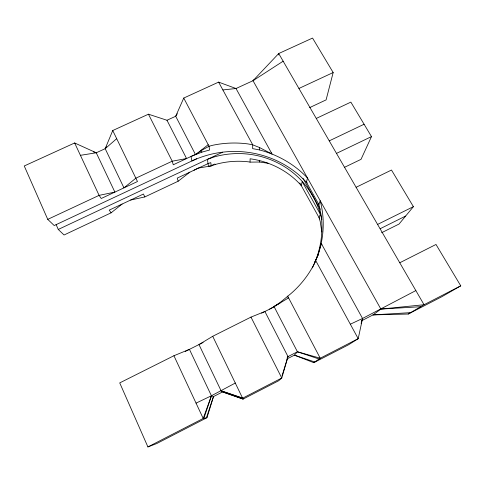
<?xml version="1.0" encoding="UTF-8"?>
<svg xmlns="http://www.w3.org/2000/svg" width="485" height="485" viewBox="0 0 485 485"><rect width="100%" height="100%" fill="white"/><g stroke="black" fill="none" stroke-linecap="round" stroke-linejoin="round"><path stroke-width="0.73" d="M268.102 163.269L259.548 162.026L250.066 162.129L250.127 158.783C269.551 161.432 288.229 170.811 301.246 185.567L302.21 181.663L320.318 214.188L319.027 217.583L320.215 221.487L321.816 231.988M286.799 359.046L294.407 355.153L313.783 362.671L348.497 344.799L358.203 338.675L362.544 318.457L321.185 243.3L318.16 254.898L314.62 262.743C323.762 243.591 325.617 221.172 320.191 200.693L318.857 204.452L306.417 182.172L307.514 178.043C294.589 164.282 277.602 154.66 259.372 149.907L259.493 147.531L252.733 144.827L247.95 143.918A101.153 97.928 -4.2 0 0 212.612 145.288L209.041 146.264L201.536 150.429L195.546 154.66L175.697 116.254L183.748 98.055L218.614 82.117L236.013 88.519L272.103 154.109L259.493 147.531M259.548 162.026L259.633 160.523M278.596 54.872L278.717 53.532L312.552 38.066L333.171 72.544L326.096 99.892L309.666 107.603M270.491 153.387L271.461 152.933M361.125 323.428L362.544 318.457L415.857 290.582M319.082 359.021L297.426 351.77L274.055 306.556L280.518 302.191L290.757 293.74A100.371 96.388 -6.4 0 0 313.631 265.059L315.668 260.5L358.203 338.675L320.245 358.221L297.426 351.77L287.999 356.59L281.767 378.027L278.632 380.774L243.04 399.106L222.591 391.916L221.112 390.813L198.971 344.574L212.715 336.287L250.981 317.105L264.907 311.503L287.999 356.59L282.076 375.693M206.416 417.791L213.485 396.578L211.424 395.766L189.429 349.358L173.927 355.735L119.728 382.901L147.913 446.934L156.685 443.575L206.998 417.664L213.485 396.578L222.591 391.916L242.997 398.949M280.275 302.949L280.518 302.191L280.724 302.585M203.888 418.325L211.424 395.766L235.407 382.992M287.229 297.25L287.654 296.099L320.245 358.221L313.783 362.671M80.419 155.327L96.248 152.787L105.184 148.677L112.738 130.532L148.458 114.193L166.979 120.262L175.697 116.254L177.322 113.739M320.894 245.064L321.888 244.567M316.268 118.437L350.861 102.117L371.486 136.606L361.028 159.341L344.295 167.422M317.469 256.365L318.16 254.898M166.979 120.262L186.579 158.546L172.211 161.196L135.885 178.171L123.948 187.865L105.184 148.677L106.415 146.828M287.175 357.627L287.999 356.59M356.105 187.295L391.492 170.041L413.396 206.665L399.052 224.04L381.64 232.703M297.426 351.77L294.407 355.153L314.777 361.986M222.87 89.937L236.013 88.519L253.012 80.704L278.717 53.532L424.042 304.738L460.75 285.841L436.003 244.464L399.767 262.767M105.184 148.677L116.691 138.68M420.683 306.714L380.877 309.078L253.012 80.704L254.158 79.74M56.127 224.61L58.267 229.447L64.056 234.995L111.089 212.83L122.099 204.064M195.546 154.66L208.21 144.682M130.653 200.038L144.821 196.934L178.165 181.22L189.811 172.187M410.571 312.655L373.068 314.886L380.877 309.078L424.042 304.738L408.224 314.037L373.068 314.886L361.768 320.67M253.012 80.704L283.155 61.195M274.055 306.556L288.593 297.893M269.557 309.169L279.027 303.671M460.75 285.841L441.78 296.753L408.224 314.037M193.994 170.223L198.092 168.107L211.248 165.925L215.146 164.53A82.789 80.201 -2.6 0 1 248.441 161.832L250.066 162.129M147.913 446.934L203.203 418.47L206.998 417.664M185.24 351.455L203.136 342.483M261.579 313.171L274.201 306.841M380.167 228.72L405.636 216.061M373.068 314.886L374.426 314.213M377.585 224.428L413.396 206.665M336.493 153.393L371.486 136.606M196.043 403.126L211.424 395.766L203.203 418.47L173.927 355.735M329.242 140.862L364.096 124.239M211.739 165.391L213.6 164.518M350.334 324.21L362.544 318.457M195.419 154.412L173.272 164.773L172.211 161.196L148.458 114.193M196.674 158.734L54.199 225.543L47.748 219.365L24.25 165.973L74.648 142.966L96.248 152.787L114.884 192.102L99.098 195.364L47.748 219.365M58.267 229.447L222.688 152.187M298.93 88.464L333.171 72.544M183.748 98.055L209.041 146.264L209.569 150.035L201.833 152.144L191.005 156.473L191.975 160.941A97.818 94.921 -4.2 0 1 299.409 175.352L307.199 182.936M234.534 88.361L236.013 88.519M259.372 149.907L252.636 148.622L252.733 144.827L218.614 82.117M93.411 151.896L96.248 152.787M242.803 398.288L221.112 390.813L242.755 398.112L281.767 378.027L250.981 317.105M111.089 212.83L109.228 210.12L143.433 194.024L144.821 196.934M303.077 178.438L320.282 209.271M299.785 182.936L319.767 218.905M214.837 163.936L215.146 164.53M201.36 150.083L201.833 152.144M112.738 130.532L137.479 181.529L101.244 198.492L99.098 195.364L74.648 142.966M212.715 336.287L243.04 399.106M321.325 217.498C317.778 202.809 310.06 189.338 299.5 178.565A85.445 82.589 -2.6 0 0 214.188 156.94L207.398 159.365L208.453 166.216L211.248 165.925L210.781 162.627L208.053 163.603L177.237 178.11L178.165 181.22M318.627 203.397L320.906 213.946A97.085 93.472 -6.5 0 1 312.376 267.902M321.531 218.159A85.445 82.589 -2.6 0 1 321.834 219.559"/></g></svg>
